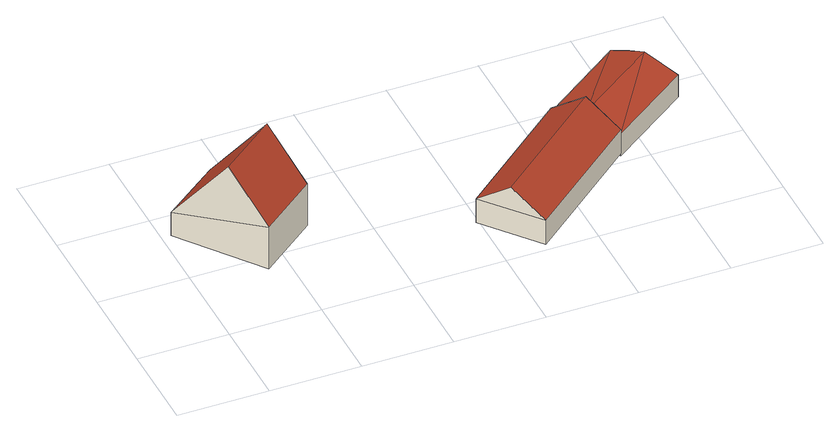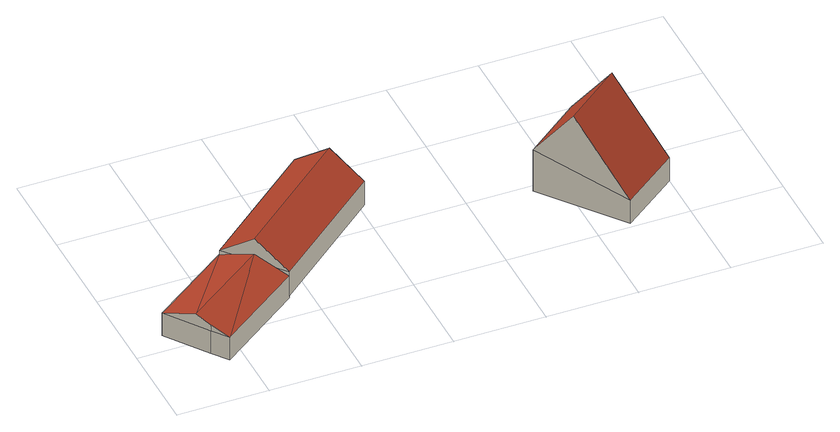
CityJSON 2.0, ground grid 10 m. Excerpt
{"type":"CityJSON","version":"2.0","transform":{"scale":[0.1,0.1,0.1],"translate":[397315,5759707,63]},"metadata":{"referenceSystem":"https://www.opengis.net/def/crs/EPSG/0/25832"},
"CityObjects":{
"building1":{"type":"Building","attributes":{"Gemeindeschluessel":"05558020","Geometrietyp2DReferenz":"3000","function":"31001_1000","roofType":"3100","measuredHeight":11.1},"geometry":[{"type":"Solid","lod":"2","boundaries":[[[[0,1,2,3]],[[4,5,1,0]],[[6,7,5,4]],[[3,2,7,6]],[[0,8,4]],[[6,9,3]],[[3,9,8,0]],[[4,8,9,6]],[[1,5,7,2]]]],"semantics":{"surfaces":[{"type":"WallSurface"},{"type":"RoofSurface"},{"type":"GroundSurface"}],"values":[[0,0,0,0,0,0,1,1,2]]}}]},
"building2":{"type":"Building","attributes":{"Gemeindeschluessel":"05558020","Geometrietyp2DReferenz":"3000","function":"31001_2700","roofType":"3100","measuredHeight":5.82},"geometry":[{"type":"Solid","lod":"2","boundaries":[[[[10,11,12,13]],[[14,15,11,10]],[[16,17,15,14]],[[13,12,17,16]],[[10,18,14]],[[16,19,13]],[[13,19,18,10]],[[14,18,19,16]],[[11,15,17,12]]]],"semantics":{"surfaces":[{"type":"WallSurface"},{"type":"RoofSurface"},{"type":"GroundSurface"}],"values":[[0,0,0,0,0,0,1,1,2]]}}]},
"building3":{"type":"Building","attributes":{"Gemeindeschluessel":"05558020","Geometrietyp2DReferenz":"3000","function":"31001_2700","roofType":"3100","measuredHeight":4.17},"geometry":[{"type":"Solid","lod":"2","boundaries":[[[[20,21,22,23]],[[24,25,21,20]],[[26,27,25,24]],[[28,29,27,26]],[[23,22,29,28]],[[30,31,23,32]],[[23,28,32]],[[24,30,26]],[[32,26,30]],[[31,30,24,20]],[[31,20,23]],[[32,28,26]],[[21,25,27,29,22]]]],"semantics":{"surfaces":[{"type":"WallSurface"},{"type":"RoofSurface"},{"type":"GroundSurface"}],"values":[[0,0,0,0,0,1,1,1,1,0,0,0,2]]}}]}
},
"vertices":[
[68,206,42],[68,206,13],[5,158,13],[5,158,42],[136,119,65],[136,119,13],[73,70,65],[73,70,13],[108,155,124],[45,106,124],
[422,170,36],[422,170,6],[295,65,6],[295,65,36],[472,110,36],[472,110,6],[345,5,36],[345,5,6],[447,140,64],[320,35,64],
[529,221,31],[529,221,3],[516,238,3],[516,238,31],[562,175,31],[562,175,3],[472,110,31],[472,110,3],[422,170,31],[422,170,3],[539,206,45],[529,221,39],[447,140,45]
]}
